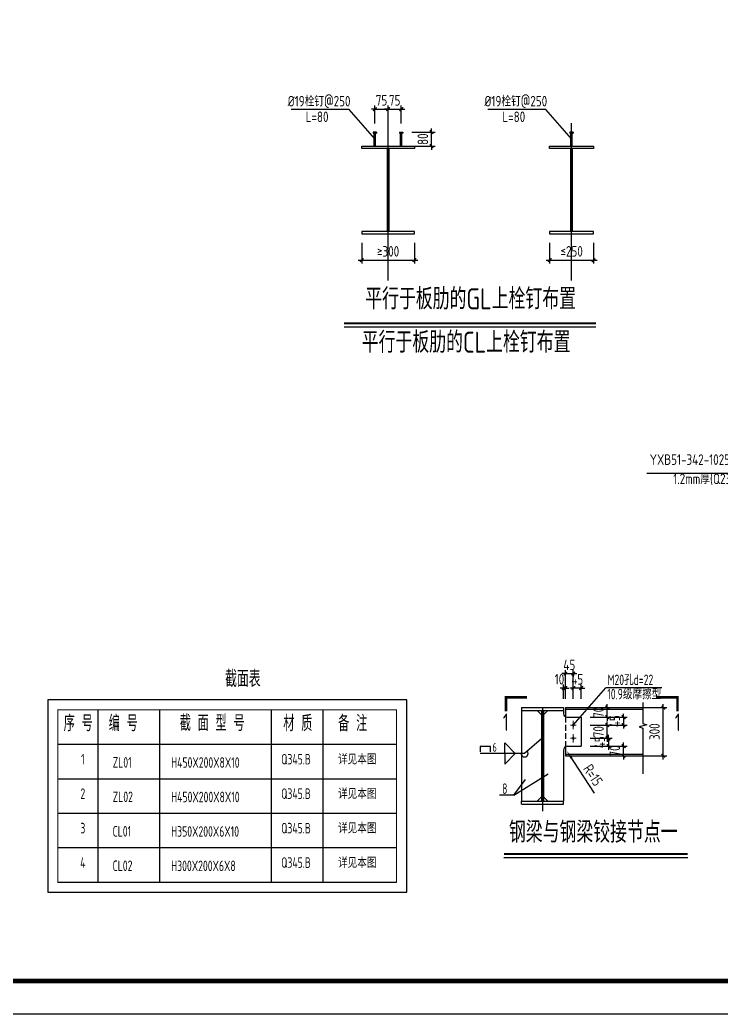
# Model space of a CAD drawing. Extents: x 180850 to 1399066, y 48356 to 327880.
# Drawn here: x 606356 to 636284, y 136382 to 178832 of the extents above; entities that cross this region are included whole.
import ezdxf
from ezdxf.enums import TextEntityAlignment as Align

# ---------------------------------------------------------------- set-up
doc = ezdxf.new("R2010")
doc.units = 0
doc.header["$LTSCALE"] = 1000
doc.linetypes.add('DASH', pattern=[0.35, 0.25, -0.1])
for name, color, linetype in [('AXIS', 3, 'Continuous'), ('BOLT', 251, 'Continuous'), ('GL', 150, 'Continuous'), ('LK 轮廓', 3, 'Continuous'), ('NUM', 7, 'Continuous'), ('PUB_DIM', 3, 'Continuous'), ('PUB_TEXT', 7, 'Continuous'), ('PUB_TITLE', 4, 'Continuous'), ('PZ', 202, 'Continuous'), ('STXT_HF', 7, 'Continuous'), ('STXT_HF_TEXT', 7, 'Continuous'), ('TEXT', 7, 'Continuous'), ('THIN', 7, 'Continuous'), ('YCX', 90, 'Continuous'), ('梁构件', 4, 'Continuous')]:
    doc.layers.add(name, color=color, linetype=linetype)
doc.layers.add('螺栓', color=15, linetype='Continuous', lineweight=18)
doc.styles.get("Standard").update_dxf_attribs({"font": 'gbenor.shx', "bigfont": 'gbcbig.shx'})
doc.styles.add('TSSD_Dimension', font='Tssdeng.shx', dxfattribs={"width": 0.8, "bigfont": 'hztxt.shx'})
doc.styles.add('TSSD_Label', font='tssdeng.shx', dxfattribs={"width": 0.7, "bigfont": 'hztxt.shx'})
doc.styles.add('TSSD_Norm', font='tssdeng.shx', dxfattribs={"bigfont": 'hztxt.shx'})
doc.styles.add('XD2008', font='tssdeng.shx', dxfattribs={"width": 0.7, "bigfont": 'hztxt.shx'})
doc.styles.add('标准字体', font='tssdeng.shx', dxfattribs={"width": 0.7, "bigfont": 'tssdchn.shx'})
doc.dimstyles.new('TSAN_20_150', dxfattribs={"dimtxt": 450, "dimasz": 150, "dimexe": 150, "dimexo": 375, "dimgap": 150, "dimtad": 2, "dimlfac": 0.133333, "dimzin": 0, "dimdsep": 46, "dimtxsty": 'TSSD_Dimension', "dimblk": 'CLOSEDBLANK', "dimblk1": 'CLOSEDBLANK', "dimblk2": 'CLOSEDBLANK', "dimcen": 0, "dimdle": 150, "dimclrt": 7, "dimadec": 0, "dimazin": 0, "dimtfac": 1, "dimtdec": 0, "dimtix": 1, "dimtmove": 2, "dimatfit": 3, "dimldrblk": 'CLOSEDBLANK', "dimfxl": 1, "dimtolj": 1, "dimtzin": 0, "dimarcsym": 0})
doc.dimstyles.new('TSSD_20_150', dxfattribs={"dimtxt": 450, "dimasz": 150, "dimexe": 150, "dimexo": 375, "dimgap": 150, "dimtad": 1, "dimdec": 0, "dimlfac": 0.133333, "dimzin": 0, "dimdsep": 46, "dimtxsty": 'TSSD_Dimension', "dimblk": 'ARCHTICK', "dimcen": 0, "dimdle": 150, "dimclrt": 7, "dimadec": 0, "dimazin": 0, "dimtfac": 1, "dimtdec": 0, "dimtix": 1, "dimtmove": 2, "dimatfit": 3, "dimfxl": 1, "dimtolj": 1, "dimtzin": 0, "dimarcsym": 0})
doc.dimstyles.new('TSSD_LEADER_STYLE_200.0', dxfattribs={"dimtxt": 0.18, "dimasz": 200, "dimexe": 0.18, "dimexo": 0.0625, "dimgap": 0.09, "dimtad": 0, "dimtih": 1, "dimtoh": 1, "dimdec": 4, "dimzin": 0, "dimdsep": 46, "dimtxsty": 'Standard', "dimcen": 0.09, "dimadec": 0, "dimazin": 0, "dimtfac": 1, "dimtdec": 4, "dimtofl": 0, "dimtmove": 0, "dimatfit": 3, "dimfxl": 1, "dimtolj": 1, "dimtzin": 0, "dimarcsym": 0})

# ---------------------------------------------------------------- blocks, each defined once
blk = doc.blocks.new('_ArchTick')
at = {"color": 0, "linetype": 'ByBlock', "const_width": 0.4}
blk.add_lwpolyline([(-0.5, -0.5), (0.5, 0.5)], dxfattribs=at)
blk = doc.blocks.new('*D169')
at = {"layer": 'AXIS', "color": 0, "lineweight": -2, "transparency": 16777216}
for p, q in [((620946, 169315), (620946, 168425)), ((623196, 169315), (623196, 168425)), ((620796, 168575), (623346, 168575))]:
    blk.add_line(p, q, dxfattribs=at)
at = {"layer": 'Defpoints', "color": 0, "transparency": 16777216}
for p in [(620946, 169690), (623196, 169690), (623196, 168575)]:
    blk.add_point(p, dxfattribs=at)
at = {"layer": 'AXIS', "color": 0, "lineweight": -2, "transparency": 16777216, "xscale": 150, "yscale": 150, "zscale": 150, "rotation": 180}
blk.add_blockref('_ArchTick', (620946, 168575), dxfattribs=at)
at = {"layer": 'AXIS', "color": 0, "lineweight": -2, "transparency": 16777216, "xscale": 150, "yscale": 150, "zscale": 150}
blk.add_blockref('_ArchTick', (623196, 168575), dxfattribs=at)
at = {"layer": 'AXIS', "color": 7, "transparency": 16777216, "insert": (622071, 168950), "char_height": 450, "attachment_point": 5, "style": 'TSSD_Dimension'}
blk.add_mtext('\\A1;≥300', dxfattribs=at)
blk = doc.blocks.new('*D170')
at = {"layer": 'AXIS', "color": 0, "lineweight": -2, "transparency": 16777216}
for p, q in [((621508, 175023), (621358, 175023)), ((621508, 174413), (621508, 175173)), ((621508, 175023), (622071, 175023)), ((622071, 174413), (622071, 175173)), ((622071, 175023), (622221, 175023))]:
    blk.add_line(p, q, dxfattribs=at)
at = {"layer": 'Defpoints', "color": 0, "transparency": 16777216}
for p in [(622071, 175023), (621508, 174038), (622071, 174038)]:
    blk.add_point(p, dxfattribs=at)
at = {"layer": 'AXIS', "color": 0, "lineweight": -2, "transparency": 16777216, "xscale": 150, "yscale": 150, "zscale": 150}
blk.add_blockref('_ArchTick', (621508, 175023), dxfattribs=at)
at = {"layer": 'AXIS', "color": 0, "lineweight": -2, "transparency": 16777216, "xscale": 150, "yscale": 150, "zscale": 150, "rotation": 180}
blk.add_blockref('_ArchTick', (622071, 175023), dxfattribs=at)
at = {"layer": 'AXIS', "color": 7, "transparency": 16777216, "insert": (621790, 175398), "char_height": 450, "attachment_point": 5, "style": 'TSSD_Dimension'}
blk.add_mtext('\\A1;75', dxfattribs=at)
blk = doc.blocks.new('*D171')
at = {"layer": 'AXIS', "color": 0, "lineweight": -2, "transparency": 16777216}
for p, q in [((622071, 175023), (621921, 175023)), ((622071, 174413), (622071, 175173)), ((622071, 175023), (622633, 175023)), ((622633, 174413), (622633, 175173)), ((622633, 175023), (622783, 175023))]:
    blk.add_line(p, q, dxfattribs=at)
at = {"layer": 'Defpoints', "color": 0, "transparency": 16777216}
for p in [(622633, 175023), (622071, 174038), (622633, 174038)]:
    blk.add_point(p, dxfattribs=at)
at = {"layer": 'AXIS', "color": 0, "lineweight": -2, "transparency": 16777216, "xscale": 150, "yscale": 150, "zscale": 150}
blk.add_blockref('_ArchTick', (622071, 175023), dxfattribs=at)
at = {"layer": 'AXIS', "color": 0, "lineweight": -2, "transparency": 16777216, "xscale": 150, "yscale": 150, "zscale": 150, "rotation": 180}
blk.add_blockref('_ArchTick', (622633, 175023), dxfattribs=at)
at = {"layer": 'AXIS', "color": 7, "transparency": 16777216, "insert": (622352, 175398), "char_height": 450, "attachment_point": 5, "style": 'TSSD_Dimension'}
blk.add_mtext('\\A1;75', dxfattribs=at)
blk = doc.blocks.new('*D172')
at = {"layer": 'AXIS', "color": 0, "lineweight": -2, "transparency": 16777216}
for p, q in [((628966, 169315), (628966, 168425)), ((630841, 169315), (630841, 168425)), ((628816, 168575), (630991, 168575))]:
    blk.add_line(p, q, dxfattribs=at)
at = {"layer": 'Defpoints', "color": 0, "transparency": 16777216}
for p in [(628966, 169690), (630841, 169690), (630841, 168575)]:
    blk.add_point(p, dxfattribs=at)
at = {"layer": 'AXIS', "color": 0, "lineweight": -2, "transparency": 16777216, "xscale": 150, "yscale": 150, "zscale": 150, "rotation": 180}
blk.add_blockref('_ArchTick', (628966, 168575), dxfattribs=at)
at = {"layer": 'AXIS', "color": 0, "lineweight": -2, "transparency": 16777216, "xscale": 150, "yscale": 150, "zscale": 150}
blk.add_blockref('_ArchTick', (630841, 168575), dxfattribs=at)
at = {"layer": 'AXIS', "color": 7, "transparency": 16777216, "insert": (629904, 168950), "char_height": 450, "attachment_point": 5, "style": 'TSSD_Dimension'}
blk.add_mtext('\\A1;≤250', dxfattribs=at)
blk = doc.blocks.new('*D173')
at = {"layer": 'AXIS', "color": 0, "lineweight": -2, "transparency": 16777216}
for p, q in [((623927, 174038), (623927, 174188)), ((623081, 174038), (624077, 174038)), ((623927, 173440), (623927, 174038)), ((623036, 173440), (624077, 173440)), ((623927, 173440), (623927, 173290))]:
    blk.add_line(p, q, dxfattribs=at)
at = {"layer": 'Defpoints', "color": 0, "transparency": 16777216}
for p in [(622706, 174038), (623927, 174038), (622661, 173440)]:
    blk.add_point(p, dxfattribs=at)
at = {"layer": 'AXIS', "color": 0, "lineweight": -2, "transparency": 16777216, "xscale": 150, "yscale": 150, "zscale": 150}
for p, rotation in [((623927, 174038), 270), ((623927, 173440), 90)]:
    blk.add_blockref('_ArchTick', p, dxfattribs=dict(at, rotation=rotation))
at = {"layer": 'AXIS', "color": 7, "transparency": 16777216, "insert": (623552, 173739), "char_height": 450, "attachment_point": 5, "rotation": 90, "style": 'TSSD_Dimension'}
blk.add_mtext('\\A1;80', dxfattribs=at)
blk = doc.blocks.new('_ClosedBlank')
at = {"color": 0}
blk.add_lwpolyline([(0, 0, 0, 0.658, 0), (-2.5, 0, 0.658, 0.658, 0)], format="xyseb", dxfattribs=at)
blk = doc.blocks.new('*D25')
at = {"layer": 'AXIS', "color": 0, "lineweight": -2, "transparency": 16777216}
blk.add_line((630876, 145809), (629779, 147496), dxfattribs=at)
at = {"layer": 'Defpoints', "color": 0, "transparency": 16777216}
for p in [(629604, 147765), (629697, 147622)]:
    blk.add_point(p, dxfattribs=at)
at = {"layer": 'AXIS', "color": 0, "lineweight": -2, "transparency": 16777216, "xscale": 150, "yscale": 150, "zscale": 150, "rotation": 123.0198582543593}
blk.add_blockref('_ClosedBlank', (629697, 147622), dxfattribs=at)
at = {"layer": 'AXIS', "color": 7, "transparency": 16777216, "insert": (630818, 146586), "char_height": 450, "attachment_point": 5, "rotation": 303.0199, "style": 'TSSD_Dimension'}
blk.add_mtext('\\A1;R=15', dxfattribs=at)
blk = doc.blocks.new('高强螺栓')
at = {"layer": '螺栓'}
for p, q in [((16, 0), (-16, 0)), ((0, 24), (0, -24))]:
    blk.add_line(p, q, dxfattribs=at)
blk.add_solid([(-8, 0), (0, 16), (0, -16), (8, 0)], dxfattribs=at)
blk = doc.blocks.new('*D26')
at = {"layer": 'AXIS', "color": 0, "lineweight": -2, "transparency": 16777216}
for p, q in [((630688, 148160), (631631, 148160)), ((631481, 148160), (631481, 148310)), ((631481, 148160), (631481, 147822)), ((630688, 147822), (631631, 147822)), ((631481, 147822), (631481, 147672))]:
    blk.add_line(p, q, dxfattribs=at)
at = {"layer": 'Defpoints', "color": 0, "transparency": 16777216}
for p in [(630313, 148160), (630313, 147822), (631481, 147822)]:
    blk.add_point(p, dxfattribs=at)
at = {"layer": 'AXIS', "color": 0, "lineweight": -2, "transparency": 16777216, "xscale": 150, "yscale": 150, "zscale": 150}
for p, rotation in [((631481, 148160), 270), ((631481, 147822), 90)]:
    blk.add_blockref('_ArchTick', p, dxfattribs=dict(at, rotation=rotation))
at = {"layer": 'AXIS', "color": 7, "transparency": 16777216, "insert": (631106, 147991), "char_height": 450, "attachment_point": 5, "rotation": 90, "style": 'TSSD_Dimension'}
blk.add_mtext('\\A1;45', dxfattribs=at)
blk = doc.blocks.new('*D27')
at = {"layer": 'AXIS', "color": 0, "lineweight": -2, "transparency": 16777216}
for p, q in [((629975, 150304), (629825, 150304)), ((629975, 149847), (629975, 150454)), ((630313, 150304), (629975, 150304)), ((630313, 149847), (630313, 150454)), ((630313, 150304), (630463, 150304))]:
    blk.add_line(p, q, dxfattribs=at)
at = {"layer": 'Defpoints', "color": 0, "transparency": 16777216}
for p in [(629975, 150304), (629975, 149472), (630313, 149472)]:
    blk.add_point(p, dxfattribs=at)
at = {"layer": 'AXIS', "color": 0, "lineweight": -2, "transparency": 16777216, "xscale": 150, "yscale": 150, "zscale": 150}
blk.add_blockref('_ArchTick', (629975, 150304), dxfattribs=at)
at = {"layer": 'AXIS', "color": 0, "lineweight": -2, "transparency": 16777216, "xscale": 150, "yscale": 150, "zscale": 150, "rotation": 180}
blk.add_blockref('_ArchTick', (630313, 150304), dxfattribs=at)
at = {"layer": 'AXIS', "color": 7, "transparency": 16777216, "insert": (630144, 150679), "char_height": 450, "attachment_point": 5, "style": 'TSSD_Dimension'}
blk.add_mtext('\\A1;45', dxfattribs=at)
blk = doc.blocks.new('*D28')
at = {"layer": 'AXIS', "color": 0, "lineweight": -2, "transparency": 16777216}
for p, q in [((630688, 147822), (632274, 147822)), ((632124, 147822), (632124, 147972)), ((632124, 147410), (632124, 147822)), ((631850, 147410), (632274, 147410)), ((632124, 147410), (632124, 147260))]:
    blk.add_line(p, q, dxfattribs=at)
at = {"layer": 'Defpoints', "color": 0, "transparency": 16777216}
for p in [(630313, 147822), (632124, 147822), (631475, 147410)]:
    blk.add_point(p, dxfattribs=at)
at = {"layer": 'AXIS', "color": 0, "lineweight": -2, "transparency": 16777216, "xscale": 150, "yscale": 150, "zscale": 150}
for p, rotation in [((632124, 147822), 270), ((632124, 147410), 90)]:
    blk.add_blockref('_ArchTick', p, dxfattribs=dict(at, rotation=rotation))
at = {"layer": 'AXIS', "color": 7, "transparency": 16777216, "insert": (631749, 147616), "char_height": 450, "attachment_point": 5, "rotation": 90, "style": 'TSSD_Dimension'}
blk.add_mtext('\\A1;70', dxfattribs=at)
blk = doc.blocks.new('*D29')
at = {"layer": 'AXIS', "color": 0, "lineweight": -2, "transparency": 16777216}
for p, q in [((630685, 149472), (631575, 149472)), ((631425, 149472), (631425, 149622)), ((631425, 149060), (631425, 149472)), ((630688, 149060), (631575, 149060)), ((631425, 149060), (631425, 148910))]:
    blk.add_line(p, q, dxfattribs=at)
at = {"layer": 'Defpoints', "color": 0, "transparency": 16777216}
for p in [(630310, 149472), (631425, 149472), (630313, 149060)]:
    blk.add_point(p, dxfattribs=at)
at = {"layer": 'AXIS', "color": 0, "lineweight": -2, "transparency": 16777216, "xscale": 150, "yscale": 150, "zscale": 150}
for p, rotation in [((631425, 149472), 270), ((631425, 149060), 90)]:
    blk.add_blockref('_ArchTick', p, dxfattribs=dict(at, rotation=rotation))
at = {"layer": 'AXIS', "color": 7, "transparency": 16777216, "insert": (631050, 149266), "char_height": 450, "attachment_point": 5, "rotation": 90, "style": 'TSSD_Dimension'}
blk.add_mtext('\\A1;70', dxfattribs=at)
blk = doc.blocks.new('*D30')
at = {"layer": 'AXIS', "color": 0, "lineweight": -2, "transparency": 16777216}
for p, q in [((631850, 149472), (633967, 149472)), ((633817, 147260), (633817, 149622)), ((631850, 147410), (633967, 147410))]:
    blk.add_line(p, q, dxfattribs=at)
at = {"layer": 'Defpoints', "color": 0, "transparency": 16777216}
for p in [(631475, 149472), (633817, 149472), (631475, 147410)]:
    blk.add_point(p, dxfattribs=at)
at = {"layer": 'AXIS', "color": 0, "lineweight": -2, "transparency": 16777216, "xscale": 150, "yscale": 150, "zscale": 150}
for p, rotation in [((633817, 149472), 90), ((633817, 147410), 270)]:
    blk.add_blockref('_ArchTick', p, dxfattribs=dict(at, rotation=rotation))
at = {"layer": 'AXIS', "color": 7, "transparency": 16777216, "insert": (633442, 148441), "char_height": 450, "attachment_point": 5, "rotation": 90, "style": 'TSSD_Dimension'}
blk.add_mtext('\\A1;300', dxfattribs=at)
blk = doc.blocks.new('*D31')
at = {"layer": 'AXIS', "color": 0, "lineweight": -2, "transparency": 16777216}
for p, q in [((629563, 150304), (629413, 150304)), ((629563, 149847), (629563, 150454)), ((629638, 150304), (629563, 150304)), ((629638, 149847), (629638, 150454)), ((629638, 150304), (629788, 150304))]:
    blk.add_line(p, q, dxfattribs=at)
at = {"layer": 'Defpoints', "color": 0, "transparency": 16777216}
for p in [(629563, 150304), (629563, 149472), (629638, 149472)]:
    blk.add_point(p, dxfattribs=at)
at = {"layer": 'AXIS', "color": 0, "lineweight": -2, "transparency": 16777216, "xscale": 150, "yscale": 150, "zscale": 150}
blk.add_blockref('_ArchTick', (629563, 150304), dxfattribs=at)
at = {"layer": 'AXIS', "color": 0, "lineweight": -2, "transparency": 16777216, "xscale": 150, "yscale": 150, "zscale": 150, "rotation": 180}
blk.add_blockref('_ArchTick', (629638, 150304), dxfattribs=at)
at = {"layer": 'AXIS', "color": 7, "transparency": 16777216, "insert": (629384, 150679), "char_height": 450, "attachment_point": 5, "style": 'TSSD_Dimension'}
blk.add_mtext('\\A1;10', dxfattribs=at)
blk = doc.blocks.new('*D32')
at = {"layer": 'AXIS', "color": 0, "lineweight": -2, "transparency": 16777216}
for p, q in [((629638, 150921), (629488, 150921)), ((629638, 149847), (629638, 151071)), ((629638, 150921), (629975, 150921)), ((629975, 149847), (629975, 151071)), ((629975, 150921), (630125, 150921))]:
    blk.add_line(p, q, dxfattribs=at)
at = {"layer": 'Defpoints', "color": 0, "transparency": 16777216}
for p in [(629975, 150921), (629638, 149472), (629975, 149472)]:
    blk.add_point(p, dxfattribs=at)
at = {"layer": 'AXIS', "color": 0, "lineweight": -2, "transparency": 16777216, "xscale": 150, "yscale": 150, "zscale": 150}
blk.add_blockref('_ArchTick', (629638, 150921), dxfattribs=at)
at = {"layer": 'AXIS', "color": 0, "lineweight": -2, "transparency": 16777216, "xscale": 150, "yscale": 150, "zscale": 150, "rotation": 180}
blk.add_blockref('_ArchTick', (629975, 150921), dxfattribs=at)
at = {"layer": 'AXIS', "color": 7, "transparency": 16777216, "insert": (629806, 151296), "char_height": 450, "attachment_point": 5, "style": 'TSSD_Dimension'}
blk.add_mtext('\\A1;45', dxfattribs=at)
blk = doc.blocks.new('*D33')
at = {"layer": 'AXIS', "color": 0, "lineweight": -2, "transparency": 16777216}
for p, q in [((630688, 149060), (632274, 149060)), ((632124, 149060), (632124, 149210)), ((632124, 149060), (632124, 148722)), ((630688, 148722), (632274, 148722)), ((632124, 148722), (632124, 148572))]:
    blk.add_line(p, q, dxfattribs=at)
at = {"layer": 'Defpoints', "color": 0, "transparency": 16777216}
for p in [(630313, 149060), (630313, 148722), (632124, 148722)]:
    blk.add_point(p, dxfattribs=at)
at = {"layer": 'AXIS', "color": 0, "lineweight": -2, "transparency": 16777216, "xscale": 150, "yscale": 150, "zscale": 150}
for p, rotation in [((632124, 149060), 270), ((632124, 148722), 90)]:
    blk.add_blockref('_ArchTick', p, dxfattribs=dict(at, rotation=rotation))
at = {"layer": 'AXIS', "color": 7, "transparency": 16777216, "insert": (631749, 148891), "char_height": 450, "attachment_point": 5, "rotation": 90, "style": 'TSSD_Dimension'}
blk.add_mtext('\\A1;45', dxfattribs=at)
blk = doc.blocks.new('_WELD004')
at = {"color": 0, "linetype": 'ByBlock'}
for p, q in [((0, 1), (1, 0)), ((0, 0), (0, 1))]:
    blk.add_line(p, q, dxfattribs=at)
blk = doc.blocks.new('_WELD0013')
at = {"color": 0, "linetype": 'ByBlock'}
for p, q in [((0.5, 1), (0, 1)), ((0.5, 0), (0.5, 1)), ((0, 0), (0.5, 0))]:
    blk.add_line(p, q, dxfattribs=at)
blk = doc.blocks.new('*D34')
at = {"layer": 'AXIS', "color": 0, "lineweight": -2, "transparency": 16777216}
for p, q in [((630688, 148722), (631575, 148722)), ((631425, 148722), (631425, 148872)), ((631425, 148160), (631425, 148722)), ((630688, 148160), (631575, 148160)), ((631425, 148160), (631425, 148010))]:
    blk.add_line(p, q, dxfattribs=at)
at = {"layer": 'Defpoints', "color": 0, "transparency": 16777216}
for p in [(630313, 148722), (631425, 148722), (630313, 148160)]:
    blk.add_point(p, dxfattribs=at)
at = {"layer": 'AXIS', "color": 0, "lineweight": -2, "transparency": 16777216, "xscale": 150, "yscale": 150, "zscale": 150}
for p, rotation in [((631425, 148722), 270), ((631425, 148160), 90)]:
    blk.add_blockref('_ArchTick', p, dxfattribs=dict(at, rotation=rotation))
at = {"layer": 'AXIS', "color": 7, "transparency": 16777216, "insert": (631050, 148441), "char_height": 450, "attachment_point": 5, "rotation": 90, "style": 'TSSD_Dimension'}
blk.add_mtext('\\A1;70', dxfattribs=at)

msp = doc.modelspace()

# ---------------------------------------------------------------- linework, layer by layer
at = {"layer": 'AXIS'}
for p, q in [((622070.98, 167699.03), (622070.98, 174419.77)), ((629903.82, 167699.03), (629903.82, 174419.77)), ((628662.6, 149472.44), (628662.6, 145047.44))]:
    msp.add_line(p, q, dxfattribs=at)
at = {"layer": 'GL'}
for p, q in [((627762.6, 149472.44), (627762.6, 149352.44)), ((627762.6, 149472.44), (629562.6, 149472.44)), ((629562.6, 149472.44), (629562.6, 149352.44)), ((629637.6, 149472.44), (632944.52, 149472.44)), ((629637.6, 149472.44), (629637.6, 149080.04)), ((627762.6, 149352.44), (629562.6, 149352.44)), ((628617.6, 149352.44), (628617.6, 145467.44)), ((628707.6, 149352.44), (628707.6, 145467.44)), ((629637.6, 149397.44), (632944.52, 149397.44)), ((629637.6, 147794.39), (629637.6, 147406.19)), ((629637.6, 147484.94), (632944.52, 147484.94)), ((629637.6, 147409.94), (632944.52, 147409.94)), ((627762.6, 145347.44), (627762.6, 145467.44)), ((627762.6, 145467.44), (629562.6, 145467.44)), ((627762.6, 145347.44), (629562.6, 145347.44)), ((629562.6, 145347.44), (629562.6, 145467.44))]:
    msp.add_line(p, q, dxfattribs=at)
at = {"layer": 'GL', "linetype": 'DASH'}
msp.add_line((629637.6, 149080.04), (629637.6, 147794.39), dxfattribs=at)
at = {"layer": 'GL'}
msp.add_lwpolyline([(632944.52, 149682.44), (632944.52, 148788.89), (633109.52, 148736.39), (632779.52, 148646.39), (632944.52, 148593.89), (632944.52, 146637.44)], dxfattribs=at)
at = {"layer": 'LK 轮廓'}
for p, q in [((609678.29, 149374.75), (609678.29, 142018.55)), ((612307.38, 149374.75), (612307.38, 142018.55)), ((617079.79, 149374.75), (617079.79, 142018.55)), ((619282.58, 149374.75), (619282.58, 142018.55)), ((607977, 147903.51), (622431.67, 147903.51)), ((607977, 147903.51), (622431.67, 147903.51)), ((607977, 146432.27), (622431.67, 146432.27)), ((607977, 146432.27), (622431.67, 146432.27)), ((607977, 144961.03), (622431.67, 144961.03)), ((607977, 143489.79), (622431.67, 143489.79)), ((607977, 143489.79), (622431.67, 143489.79)), ((607977, 142018.55), (622431.67, 142018.55)), ((607977, 142018.55), (622431.67, 142018.55)), ((607977, 142018.55), (622431.67, 142018.55)), ((607977, 142018.55), (622431.67, 142018.55)), ((607977, 142018.55), (622431.67, 142018.55))]:
    msp.add_line(p, q, dxfattribs=at)
msp.add_lwpolyline([(607545, 141586.55), (622863.67, 141586.55), (622863.67, 149806.75), (607545, 149806.75)], close=True, dxfattribs=at)
at = {"layer": 'LK 轮廓', "const_width": 43.2}
msp.add_lwpolyline([(607977, 142018.55), (622431.67, 142018.55), (622431.67, 149374.75), (607977, 149374.75)], close=True, dxfattribs=at)
at = {"layer": 'NUM', "const_width": 75}
for points in [[(620193.6, 165876.5), (630942.4, 165876.5)], [(627015.87, 143220), (634862.52, 143220)]]:
    msp.add_lwpolyline(points, dxfattribs=at)
at = {"layer": 'NUM'}
msp.add_lwpolyline([(620193.6, 165726.5), (630942.4, 165726.5)], dxfattribs=at)
at = {"layer": 'PUB_DIM', "const_width": 105}
for points in [[(628004.15, 149907.1), (627104.15, 149907.1), (627104.15, 149307.1)], [(633520.93, 149907.1), (634420.93, 149907.1), (634420.93, 149307.1)]]:
    msp.add_lwpolyline(points, dxfattribs=at)
at = {"layer": 'PUB_TITLE'}
msp.add_lwpolyline([(552677.75, 220381.89), (671606.93, 220381.89), (671606.93, 136381.97), (552677.75, 136381.97)], close=True, dxfattribs=at)
at = {"layer": 'PUB_TITLE', "const_width": 212.12}
msp.add_lwpolyline([(556213.1, 137796.11), (556213.1, 218967.75), (670192.79, 218967.75), (670192.79, 137796.11)], close=True, dxfattribs=at)
at = {"layer": 'PZ'}
for p, q in [((621580.57, 174037.94), (621436.38, 174037.94)), ((621436.38, 174037.94), (621436.38, 173997.64)), ((621436.38, 173997.64), (621580.57, 173997.64)), ((621481.15, 173440.4), (621481.15, 173997.64)), ((621535.8, 173440.4), (621535.8, 173997.64)), ((621580.57, 174037.94), (621580.57, 173997.64)), ((622561.38, 174037.94), (622561.38, 173997.64)), ((622561.38, 174037.94), (622705.57, 174037.94)), ((622705.57, 173997.64), (622561.38, 173997.64)), ((622606.15, 173440.4), (622606.15, 173997.64)), ((622660.8, 173440.4), (622660.8, 173997.64)), ((622705.57, 174037.94), (622705.57, 173997.64)), ((629831.72, 174037.94), (629831.72, 173997.64)), ((629975.91, 174037.94), (629831.72, 174037.94)), ((629831.72, 173997.64), (629975.91, 173997.64)), ((629876.49, 173440.4), (629876.49, 173997.64)), ((629931.14, 173440.4), (629931.14, 173997.64)), ((629975.91, 174037.94), (629975.91, 173997.64)), ((621535.8, 173440.4), (621481.15, 173440.4)), ((622606.15, 173440.4), (622660.8, 173440.4)), ((629931.14, 173440.4), (629876.49, 173440.4)), ((627762.6, 149352.44), (627762.6, 145467.44)), ((628430.1, 149352.44), (628617.6, 149164.94)), ((628895.1, 149352.44), (628707.6, 149164.94)), ((629562.6, 149352.44), (629562.6, 149209.94)), ((629712.6, 149059.94), (630312.6, 149059.94)), ((630312.6, 149059.94), (630312.6, 147822.44)), ((629712.6, 147822.44), (630312.6, 147822.44)), ((629562.6, 147656.15), (629562.6, 145467.44)), ((628430.1, 145467.44), (628617.6, 145654.94)), ((628895.1, 145467.44), (628707.6, 145654.94))]:
    msp.add_line(p, q, dxfattribs=at)
for centre, radius, start, end in [((629712.6, 149209.94), 150, 180, 270), ((629733.21, 147653.05), 170.65, 96.939331, 181.042495)]:
    msp.add_arc(centre, radius, start, end, dxfattribs=at)
at = {"layer": 'STXT_HF'}
msp.add_line((627897.08, 147510.97), (625998.32, 147510.97), dxfattribs=at)
msp.add_arc((627897.08, 147510.97), 150, 180, 37.565166, dxfattribs=at)
at = {"layer": 'TEXT', "color": 3}
for p, q in [((629975.1, 148722.44), (631362.42, 150312.43)), ((633755.54, 150312.43), (631362.42, 150312.43)), ((627441.51, 145735.74), (628900.93, 146636.36)), ((627441.51, 145735.74), (627931.75, 146404.05)), ((627441.51, 145735.74), (626823.4, 145735.74))]:
    msp.add_line(p, q, dxfattribs=at)
at = {"layer": 'THIN'}
msp.add_lwpolyline([(627015.87, 143070), (634862.52, 143070)], dxfattribs=at)
at = {"layer": 'YCX'}
for p, q in [((620404.6, 175011.07), (617934.91, 175011.07)), ((621508.62, 173747.62), (620404.6, 175011.07)), ((628799.95, 175011.07), (626330.25, 175011.07)), ((629903.96, 173747.62), (628799.95, 175011.07)), ((638737.08, 159466.71), (633111.91, 159466.71))]:
    msp.add_line(p, q, dxfattribs=at)
at = {"layer": '梁构件'}
for points in [[(620945.98, 173440.4), (623195.98, 173440.4), (623195.98, 173335.4), (620945.98, 173335.4)], [(622040.98, 173335.4), (622100.98, 173335.4), (622100.98, 169795.4), (622040.98, 169795.4)], [(628966.32, 173440.4), (630841.32, 173440.4), (630841.32, 173335.4), (628966.32, 173335.4)], [(629873.82, 173335.4), (629933.82, 173335.4), (629933.82, 169795.4), (629873.82, 169795.4)], [(620945.98, 169690.4), (623195.98, 169690.4), (623195.98, 169795.4), (620945.98, 169795.4)], [(628966.32, 169690.4), (630841.32, 169690.4), (630841.32, 169795.4), (628966.32, 169795.4)]]:
    msp.add_lwpolyline(points, close=True, dxfattribs=at)

# ---------------------------------------------------------------- block references
at = {"layer": 'BOLT', "xscale": 7.500000000000003, "yscale": 7.500000000000003, "zscale": 7.500000000000003}
for p in [(629975.1, 148722.44), (629975.1, 148159.94)]:
    msp.add_blockref('高强螺栓', p, dxfattribs=at)
at = {"layer": 'STXT_HF', "yscale": 450.0000000000002}
for name, p, xscale, zscale, rotation in [('_WELD0013', (626448.32, 147585.97), 450.0000000000002, 450.0000000000002, 90), ('_WELD004', (627048.32, 147510.97), -450.0000000000002, 450.0000000000003, 180)]:
    msp.add_blockref(name, p, dxfattribs=dict(at, xscale=xscale, zscale=zscale, rotation=rotation))
at = {"layer": 'STXT_HF', "xscale": 450.0000000000002, "yscale": 450.0000000000002, "zscale": 450.0000000000002}
msp.add_blockref('_WELD004', (627048.32, 147510.97), dxfattribs=at)

# ---------------------------------------------------------------- texts
at = {"layer": 'NUM', "style": 'TSSD_Norm', "width": 0.8}
for s, p in [('平行于板肋的GL上栓钉布置', (621092.89, 166201.87)), ('平行于板肋的CL上栓钉布置', (620945.33, 164349.53)), ('钢梁与钢梁铰接节点一', (627225.87, 143430))]:
    msp.add_text(s, height=900, dxfattribs=at).set_placement(p, align=Align.BOTTOM_LEFT)
at = {"layer": 'NUM', "style": 'TSSD_Norm', "width": 0.7}
for s, p in [('1', (609042.84, 146905.09)), ('Q345.B', (618141.84, 146905.09)), ('详见本图', (620752.98, 146905.09)), ('详见本图', (620752.98, 145433.85)), ('2', (609042.84, 145433.85)), ('Q345.B', (618141.84, 145433.85)), ('3', (609042.84, 143962.61)), ('Q345.B', (618141.84, 143962.61)), ('详见本图', (620752.98, 143962.61)), ('4', (609042.84, 142491.37)), ('Q345.B', (618141.84, 142491.37)), ('详见本图', (620752.98, 142491.37))]:
    msp.add_text(s, height=450, dxfattribs=at).set_placement(p, align=Align.BOTTOM_CENTER)
for s, p in [('ZL01', (610315.35, 146905.09)), ('H450X200X8X10', (612808.77, 146899.19)), ('ZL02', (610315.35, 145433.85)), ('H450X200X8X10', (612808.77, 145427.95)), ('CL01', (610315.35, 143962.61)), ('H350X200X6X10', (612808.77, 143956.71)), ('CL02', (610315.35, 142491.37)), ('H300X200X6X8', (612808.77, 142485.47))]:
    msp.add_text(s, height=450, dxfattribs=at).set_placement(p)
at = {"layer": 'PUB_TEXT', "style": 'XD2008', "width": 0.7}
for p in [(627092.47, 148844.08), (634432.62, 148844.08)]:
    msp.add_text('1', height=750, dxfattribs=at).set_placement(p, align=Align.MIDDLE_CENTER)
at = {"layer": 'STXT_HF_TEXT', "style": 'TSSD_Label', "width": 0.7}
msp.add_text('6', height=375, dxfattribs=at).set_placement((626523.32, 147585.97))
at = {"layer": 'TEXT'}
for s, style, width, p in [('%%C19栓钉@250', 'TSSD_Norm', 0.8, (617787.79, 175135.94)), ('%%C19栓钉@250', 'TSSD_Norm', 0.8, (626183.13, 175135.94)), ('L=80', 'TSSD_Norm', 0.8, (618553.02, 174470.88)), ('L=80', 'TSSD_Norm', 0.8, (626948.37, 174470.88)), ('M20孔d=22 ', 'TSSD_Norm', 0.7, (631438.76, 150430.77)), ('10.9级摩擦型 ', 'TSSD_Norm', 0.7, (631425.95, 149822.7)), ('8', '标准字体', 0.7, (626935.81, 145782.46))]:
    msp.add_text(s, height=450, dxfattribs=dict(at, style=style, width=width)).set_placement(p)
at = {"layer": 'TEXT', "style": 'TSSD_Norm'}
for s, height, width, p in [('YXB51-342-1025 型楼承板', 450, 0.8, (635889.85, 159697.53)), ('1.2mm厚(Q235B)', 450, 0.8, (635813.91, 158876.83)), ('截面表', 720, 0.7, (615872.64, 150126.24)), ('序 号', 680, 0.7, (608846.65, 148256.64)), ('编 号', 680, 0.7, (610768.35, 148256.64)), ('截 面 型 号', 680, 0.7, (614561.34, 148267.45)), ('材 质', 680, 0.7, (618218.94, 148256.64)), ('备 注', 680, 0.7, (620560.47, 148256.64))]:
    msp.add_text(s, height=height, dxfattribs=dict(at, width=width)).set_placement(p, align=Align.BOTTOM_CENTER)

# ---------------------------------------------------------------- dimensions: what is measured, and where the dimension line sits
at = {"layer": 'AXIS'}
for base, p1, p2, picture, middle in [((622070.98, 175023.27), (621508.48, 174037.94), (622070.98, 174037.94), '*D170', (621789.73, 175398.27)), ((622633.48, 175023.27), (622070.98, 174037.94), (622633.48, 174037.94), '*D171', (622352.23, 175398.27)), ((629975.1, 150921.4), (629637.6, 149472.44), (629975.1, 149472.44), '*D32', (629806.35, 151296.4))]:
    dim = msp.add_linear_dim(base=base, p1=p1, p2=p2, dimstyle='TSSD_20_150', dxfattribs=at)
    dim.commit()
    dim.dimension.update_dxf_attribs({"geometry": picture, "text_midpoint": middle})
for base, p1, p2, angle, picture, middle in [((623927.31, 174037.94), (622660.8, 173440.4), (622705.57, 174037.94), 90, '*D173', (623552.31, 173739.17)), ((629975.1, 150304.01), (630312.6, 149472.44), (629975.1, 149472.44), 180, '*D27', (630143.85, 150679.01)), ((632123.9, 148722.44), (630312.6, 149059.94), (630312.6, 148722.44), 270, '*D33', (631748.9, 148891.19)), ((631480.75, 147822.44), (630312.6, 148159.94), (630312.6, 147822.44), 270, '*D26', (631105.75, 147991.19))]:
    dim = msp.add_linear_dim(base=base, p1=p1, p2=p2, angle=angle, dimstyle='TSSD_20_150', dxfattribs=at)
    dim.commit()
    dim.dimension.update_dxf_attribs({"geometry": picture, "text_midpoint": middle})
for base, p1, p2, text, picture, middle in [((623195.98, 168575.16), (620945.98, 169690.4), (623195.98, 169690.4), '≥300', '*D169', (622070.98, 168950.16)), ((630841.32, 168575.16), (628966.32, 169690.4), (630841.32, 169690.4), '≤250', '*D172', (629903.82, 168950.16))]:
    dim = msp.add_linear_dim(base=base, p1=p1, p2=p2, text=text, dimstyle='TSSD_20_150', dxfattribs=at)
    dim.commit()
    dim.dimension.update_dxf_attribs({"geometry": picture, "text_midpoint": middle})
dim = msp.add_linear_dim(base=(629562.6, 150304.01), p1=(629637.6, 149472.44), p2=(629562.6, 149472.44), dimstyle='TSSD_20_150', dxfattribs=at)
dim.commit()
dim.dimension.update_dxf_attribs({"geometry": '*D31', "text_midpoint": (629383.68, 150679.01), "dimtype": 160})
for base, p1, p2, text, picture, middle in [((631424.8, 149472.44), (630312.6, 149059.94), (630310.37, 149472.44), '70', '*D29', (631049.8, 149266.19)), ((633816.7, 149472.44), (631475.1, 147409.94), (631475.1, 149472.44), '300', '*D30', (633441.7, 148441.19)), ((631424.8, 148722.44), (630312.6, 148159.94), (630312.6, 148722.44), '70', '*D34', (631049.8, 148441.19)), ((632123.9, 147822.44), (631475.1, 147409.94), (630312.6, 147822.44), '70', '*D28', (631748.9, 147616.19))]:
    dim = msp.add_linear_dim(base=base, p1=p1, p2=p2, angle=90, text=text, dimstyle='TSSD_20_150', dxfattribs=at)
    dim.commit()
    dim.dimension.update_dxf_attribs({"geometry": picture, "text_midpoint": middle})
dim = msp.add_radius_dim(center=(629604.44, 147765.02), mpoint=(629697.43, 147621.94), text='R=15', dimstyle='TSAN_20_150', override={"dimdec": 0, "dimtix": 0, "dimtofl": 0, "dimtmove": 1}, dxfattribs=at)
dim.commit()
dim.dimension.update_dxf_attribs({"geometry": '*D25', "text_midpoint": (630503.53, 146381.6), "dimtype": 164})

# ---------------------------------------------------------------- leaders
at = {"layer": 'STXT_HF'}
msp.add_leader([(628617.6, 148136.92), (627897.08, 147510.97)], dimstyle='TSSD_LEADER_STYLE_200.0', dxfattribs=at)

doc.saveas('drawing.dxf')
